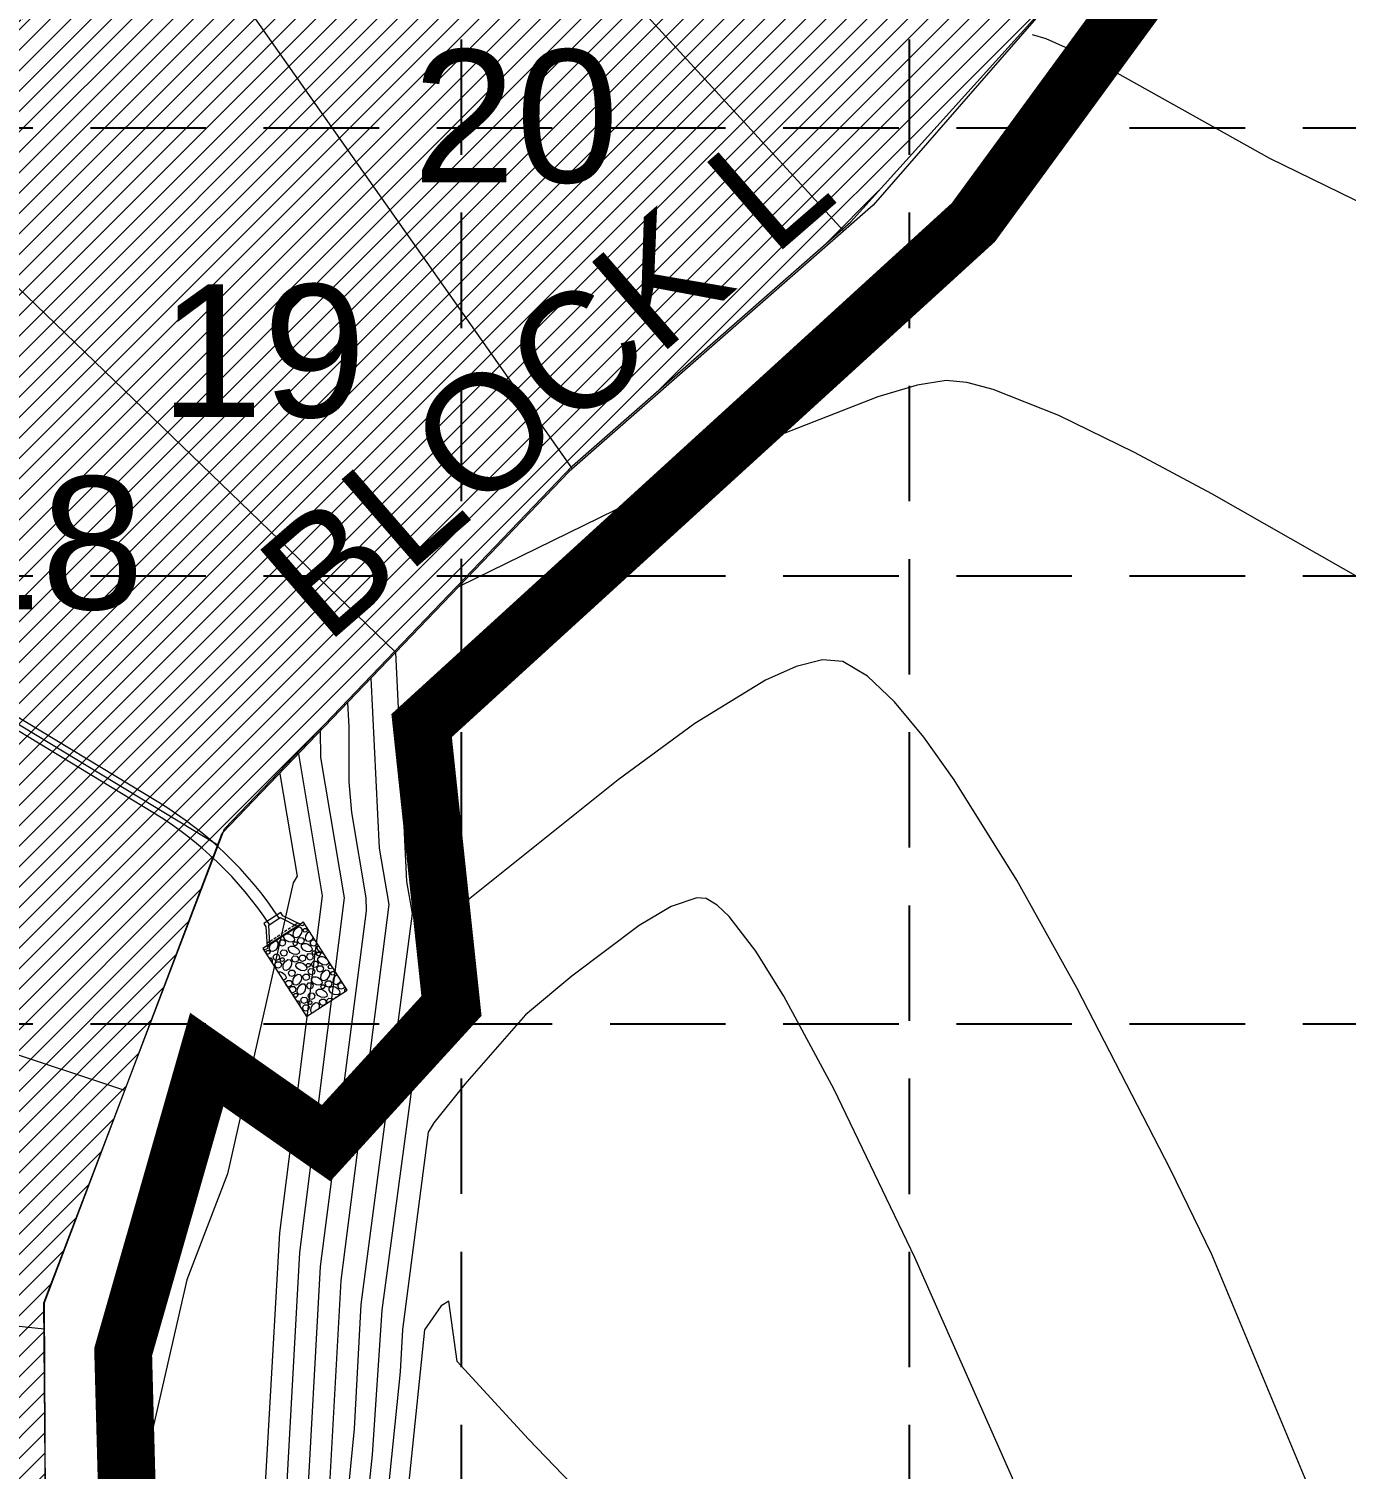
# Model space of a CAD drawing. Extents: x 218174 to 221286, y 216036 to 221010.
# Drawn here: x 219654.9 to 219883.1, y 219920 to 220169.5 of the extents above; entities that cross this region are included whole.
import ezdxf
from ezdxf.enums import TextEntityAlignment as Align

# ---------------------------------------------------------------- set-up
doc = ezdxf.new("R2010")
doc.units = 0
doc.header["$MEASUREMENT"] = 0
doc.linetypes.add('DASHED', pattern=[0.75, 0.5, -0.25])
doc.linetypes.add('DIVIDE', pattern=[1.25, 0.5, -0.25, 0, -0.25, 0, -0.25])
for name, color, linetype, lineweight in [('1 BLOCK NUMBERS', 7, 'Continuous', 0), ('1 CURB LINE', 7, 'Continuous', 0), ('1 LOT NUMBERS', 7, 'Continuous', 0), ('1 RIP RAP', 1, 'Continuous', 0), ('1 STORM PIPE', 5, 'Continuous', 0), ('1 TOPO', 42, 'Continuous', 0), ('PH.2-27', 7, 'Continuous', 0), ('PH.3-27', 7, 'Continuous', 0), ('PH.3-29', 7, 'Continuous', 0)]:
    doc.layers.add(name, color=color, linetype=linetype, lineweight=lineweight)
for name, color, linetype in [('1 LIMITS OF DISTURBANCE', 1, 'DASHED'), ('1 SODDED LOT', 2, 'Continuous'), ('GRID', 251, 'DASHED')]:
    doc.layers.add(name, color=color, linetype=linetype)
doc.styles.get("Standard").update_dxf_attribs({"font": 'ARIAL.TTF'})

# ---------------------------------------------------------------- blocks, each defined once
blk = doc.blocks.new('A$C23D1348F')
at = {"layer": '1 RIP RAP', "color": 1, "linetype": 'Continuous', "lineweight": 0}
for p, q in [((6.043398831912782, 14.38309567855322), (6.497998831910081, 15.0377956785378)), ((12.56609883191413, 14.69199567852775), (13.52589883192559, 15.07889567853999)), ((15.43969883193495, 14.69279567853664), (15.71659883193206, 15.09169567853678)), ((21.87269883192494, 14.4756956785277), (22.32729883192223, 15.13039567854139)), ((24.87319883191958, 11.25119567854563), (25.02119883193518, 11.46419567853445)), ((24.89939883191255, 12.93259567854693), (25.01159883191576, 13.09419567853911))]:
    blk.add_line(p, q, dxfattribs=at)
blk.add_lwpolyline([(0.08779883192619309, -4.321453161537647e-06), (25.0873988319363, 0.1462956785399001), (24.99959883192787, 15.14599567852565), (-1.168082235381007e-06, 14.99979567853734)], close=True, dxfattribs=at)
for points in [[(0.534198831912363, 15.00289567853906), (0.8056988319149241, 14.72439567852416), (0.7570988319348544, 14.20369567853049), (0.4402988319343422, 13.93709567852784), (0.005998831911711022, 13.96629567854689)], [(2.553698831936345, 12.53259567855275), (2.958798831910826, 11.52899567852728), (2.884198831918184, 10.60409567854367), (2.469198831910035, 10.16249567855266), (1.719098831934389, 10.17209567854297), (0.8627988319203723, 10.83389567854465), (0.3419988319219556, 11.86129567853641), (0.3190988319111057, 12.83199567854172), (0.7042988319299184, 13.38099567854078), (1.477598831930663, 13.43709567852784), (2.171798831928754, 12.99799567853916), (2.579998831934063, 12.4923956785351)], [(1.730998831917532, 14.23459567854297), (2.051098831929266, 14.69529567853897), (2.566098831914132, 14.72789567854488), (2.926698831928661, 14.35839567854418), (2.877698831929592, 13.83809567854041), (2.561298831918975, 13.57149567853776), (2.052298831928056, 13.60529567854246), (1.811298831918975, 13.83589567855233), (1.731398831936531, 14.23419567852397)], [(5.604498831933597, 15.03259567855275), (5.987098831916228, 14.08469567852444), (5.912498831923585, 13.15989567854558), (5.497498831915436, 12.71819567854982), (4.747398831910687, 12.72789567854488), (3.891098831925774, 13.38969567854656), (3.370298831927357, 14.41659567854367), (3.356098831922282, 15.01939567853697)], [(7.5924988319166, 15.04419567855075), (8.035798831930151, 14.5898956785386), (7.954498831910314, 13.72219567853608), (7.426698831928661, 13.27789567853324), (6.578298831911525, 13.3341956785298), (6.177298831928056, 13.71859567853971), (6.043798831931781, 14.38309567855322)], [(11.3542988319241, 15.06619567854796), (11.13309883192414, 14.78009567855042), (10.10579883190803, 14.25879567852826), (9.135098831931828, 14.23599567855126), (8.58599883192801, 14.62109567853622), (8.554898831935134, 15.0497956785257)], [(10.17419883192633, 13.77959567852668), (10.49429883190896, 14.24069567854167), (11.00929883192293, 14.27289567852858), (11.36949883191846, 13.90379567854689), (11.32089883190929, 13.38309567855322), (11.00409883190878, 13.11649567855056), (10.49509883191786, 13.15029567852616), (10.25449883192778, 13.38089567853604), (10.17459883191623, 13.77959567852668)], [(13.77279883192386, 15.08029567854828), (14.49459883192321, 15.02209567854879), (14.93659883193322, 14.60709567854065), (14.92699883191381, 13.8569956785359), (14.26519883191213, 13.00069567855098), (13.23779883192037, 12.47989567855257), (12.26709883191506, 12.45699567854172), (11.718098831916, 12.84219567853143), (11.66199883192894, 13.61549567853217), (12.10109883191762, 14.30969567853026), (12.60669883192168, 14.71789567853557)], [(16.36349883192452, 15.09549567854265), (16.63499883192708, 14.81699567852775), (16.58649883192265, 14.29629567853408), (16.26959883191739, 14.02969567853143), (15.76059883192647, 14.06389567852602), (15.52009883191204, 14.2944956785359), (15.44009883192484, 14.69279567853664)], [(18.38309883192414, 12.62519567852723), (18.78809883192298, 11.62159567853087), (18.71359883193509, 10.69669567854726), (18.29849883192219, 10.25509567852714), (17.54849883192219, 10.26469567854656), (16.69219883193728, 10.92649567854824), (16.17139883190976, 11.95389567853999), (16.14849883192801, 12.9245956785453), (16.53369883191772, 13.47359567854437), (17.30699883191846, 13.52969567853143), (18.0010988319118, 13.09059567854274), (18.40929883191711, 12.58499567853869)], [(17.56029883192969, 14.32719567854656), (17.88039883191232, 14.78789567854255), (18.39539883192629, 14.82049567854847), (18.75599883191171, 14.45099567854777), (18.70699883191264, 13.930695678544), (18.39059883193113, 13.66409567854134), (17.88159883191111, 13.69789567854605), (17.64059883193113, 13.92849567852682), (17.56069883191958, 14.32679567852756)], [(21.4338988319214, 15.12509567855159), (21.81639883192838, 14.17729567852803), (21.74189883191139, 13.25249567854917), (21.32679883192759, 12.81089567852905), (20.57679883192759, 12.82049567854847), (19.72049883191357, 13.48229567855014), (19.19969883191516, 14.50919567854726), (19.18549883191008, 15.11199567854055)], [(23.42179883192875, 15.13679567852523), (23.8650988319132, 14.68249567854218), (23.78379883192247, 13.81479567853967), (23.25599883191171, 13.37049567853683), (22.40759883192368, 13.42679567853338), (22.00659883191111, 13.8111956785433), (21.87309883191483, 14.4756956785277)], [(25.00439883192303, 14.32949567853939), (24.96439883191488, 14.32859567852574), (24.41539883191581, 14.71379567854456), (24.38419883191818, 15.14239567852928)], [(0.01789883192395791, 11.94099567853846), (0.0641988319111988, 11.89359567852807), (0.02089883192093112, 11.43139567854814)], [(0.9760988319176249, 9.598895678529516), (1.980098831932992, 10.00359567854321), (2.904598831926705, 9.929395678540459), (3.346198831917718, 9.51439567853231), (3.336998831917299, 8.76429567852756), (2.675198831915623, 7.908095678547397), (1.647798831923865, 7.386795678525232), (0.6766988319286611, 7.364395678538131), (0.1280988319194876, 7.749595678527839), (0.07159883191343397, 8.52239567853394), (0.5110988319211174, 9.21699567855103), (1.016698831925169, 9.625195678527234)], [(3.335098831914365, 11.40879567855154), (3.868598831933923, 12.17709567854763), (4.727098831936019, 12.23089567854186), (5.327598831936484, 11.61559567853692), (5.246198831911897, 10.74789567853441), (4.718398831930244, 10.30359567853156), (3.870098831917858, 10.35989567852812), (3.468998831929639, 10.74429567853804), (3.335898831923259, 11.40879567855154)], [(3.592198831931455, 9.377395678544417), (3.912298831914086, 9.838495678530307), (4.427298831928056, 9.870695678546326), (4.787498831923585, 9.501595678535523), (4.738998831919162, 8.980895678541856), (4.4220988319139, 8.714295678539202), (3.91309883192298, 8.748095678543905), (3.672498831932899, 8.979095678543672), (3.59259883192135, 9.377395678544417)], [(4.989198831928661, 8.796395678538829), (5.992898831929779, 9.201095678523416), (6.917698831908638, 9.126895678549772), (7.359398831933504, 8.711895678541623), (7.349798831914086, 7.961795678536873), (6.68799883191241, 7.105495678551961), (5.660998831910547, 6.584295678534545), (4.689898831915343, 6.561795678542694), (4.141198831930524, 6.946995678532403), (4.08469883192447, 7.719895678543253), (4.524298831936903, 8.414495678531239), (5.029898831911851, 8.822595678531798)], [(6.429798831930384, 12.60649567854125), (7.433798831916647, 13.01119567852584), (8.35829883191036, 12.93659567853319), (8.799898831930477, 12.52159567852505), (8.790298831911059, 11.7714956785494), (8.128498831909383, 10.91559567852528), (7.101498831936624, 10.39439567853697), (6.130398831912316, 10.37149567852612), (5.581798831932247, 10.75669567854493), (5.525298831926193, 11.52999567854567), (5.964798831933876, 12.22419567854377), (6.470398831908824, 12.63229567854432)], [(8.174998831935227, 8.912995678547304), (8.70849883192568, 9.681395678548142), (9.566598831908777, 9.735595678532263), (10.16739883192349, 9.119895678537432), (10.08609883193276, 8.252195678534918), (9.558298831922002, 7.807895678532077), (8.709998831909616, 7.86459567854763), (8.308898831921397, 8.248995678528445), (8.175398831925122, 8.912995678547304)], [(9.04389883193653, 11.15859567854204), (9.577398831926985, 11.92649567854824), (10.43589883192908, 11.98069567853236), (11.0362988319248, 11.36539567852742), (10.95499883193406, 10.49729567853501), (10.42719883192331, 10.05299567853217), (9.578798831935273, 10.10969567854772), (9.1777988319227, 10.49409567852854), (9.044698831916321, 11.15819567855215)], [(9.0700988319295, 12.8398956785386), (9.39019883191213, 13.30099567852449), (9.9051988319261, 13.33319567854051), (10.26529883191688, 12.9640956785297), (10.21679883191246, 12.44349567854078), (9.899898831936298, 12.17679567853338), (9.390898831916275, 12.21059567853808), (9.150398831930943, 12.44119567854796), (9.070498831919394, 12.83999567854335)], [(11.43629883191898, 9.246895678545116), (11.75639883193071, 9.70759567854111), (12.27139883191558, 9.740195678547025), (12.6319988319301, 9.370695678546326), (12.58309883193579, 8.850395678542554), (12.26659883192042, 8.5837956785399), (11.7571988319105, 8.617595678544603), (11.51659883192042, 8.848195678525371), (11.43669883190887, 9.246495678526117)], [(11.81849883191171, 11.20639567854232), (12.35199883193127, 11.97429567854851), (13.21049883193336, 12.02859567853739), (13.81089883192908, 11.41329567853245), (13.72959883190924, 10.54519567854004), (13.20169883192284, 10.1008956785372), (12.35339883191045, 10.157495678548), (11.95229883192223, 10.54199567853357), (11.81929883192061, 11.20599567855243)], [(13.2001988319098, 9.05879567854572), (13.73339883191511, 9.827195678546559), (14.59189883191721, 9.880995678540785), (15.19229883191292, 9.265695678535849), (15.11089883191744, 8.397995678533334), (14.58309883193579, 7.953695678530494), (13.73519883191329, 8.009995678527048), (13.33369883193518, 8.394395678536966), (13.2005988319288, 9.05879567854572)], [(13.90109883193509, 11.77939567854628), (14.43429883191129, 12.54769567854237), (15.29279883191339, 12.60189567852649), (15.8935988319281, 11.98629567853641), (15.81219883193262, 11.11859567853389), (15.28399883193197, 10.67429567853105), (14.43609883190948, 10.73089567854186), (14.03499883192126, 11.11539567852742), (13.90149883192498, 11.77939567854628)], [(16.80539883192978, 9.691495678533101), (17.80949883192079, 10.09619567854679), (18.73389883190976, 10.02199567854404), (19.17549883192987, 9.606995678535895), (19.16629883192945, 8.856895678531146), (18.50449883192778, 8.000695678550983), (17.47719883191166, 7.479395678528817), (16.50609883191646, 7.456995678541716), (15.95739883193164, 7.842195678531425), (15.90089883192559, 8.614995678537525), (16.34039883193327, 9.309595678525511), (16.84599883190822, 9.71779567853082)], [(19.16449883193127, 11.50139567852602), (19.69799883192172, 12.26969567855122), (20.55649883192382, 12.32349567854544), (21.15689883191953, 11.70819567854051), (21.0755988319288, 10.84049567853799), (20.54769883191329, 10.3962956785399), (19.69939883193001, 10.4524956785317), (19.29829883191269, 10.83699567854637), (19.16529883191106, 11.50139567852602)], [(19.4214988319145, 9.469995678548003), (19.74169883193099, 9.931095678533893), (20.25669883191586, 9.963295678549912), (20.61679883193574, 9.594195678539108), (20.56829883193132, 9.073595678550191), (20.25139883192605, 8.806895678542787), (19.74239883193513, 8.84069567854749), (19.5018988319207, 9.071695678547258), (19.4218988319335, 9.470095678552752)], [(20.81859883191646, 8.888995678542415), (21.82219883191283, 9.293695678527001), (22.74709883192554, 9.219495678524254), (23.18869883191655, 8.804495678545209), (23.17909883192624, 8.054395678540459), (22.51729883192456, 7.198095678526442), (21.4902988319227, 6.676895678538131), (20.5191988319275, 6.65439567854628), (19.97059883191832, 7.039595678535989), (19.91399883193662, 7.812495678546838), (20.35359883191995, 8.507095678534824), (20.859198831924, 8.915195678535383)], [(22.25909883191343, 12.69909567854484), (23.26319883193355, 13.10379567852942), (24.18759883192251, 13.02919567853678), (24.62919883191353, 12.61419567852863), (24.61959883192321, 11.86409567852388), (23.95779883192154, 11.00819567852886), (22.93089883192442, 10.48699567854055), (21.95979883192922, 10.4640956785297), (21.4110988319153, 10.84929567854851), (21.35459883190924, 11.62259567854926), (21.79409883191693, 12.31679567854735), (22.29979883192573, 12.72489567854791)], [(24.00429883191828, 9.00559567855089), (24.53789883191348, 9.773995678551728), (25.03089883193024, 9.805095678544603)], [(25.04189883192885, 7.923595678526908), (24.53929883192177, 7.957195678551216), (24.13819883193355, 8.34159567853203), (24.00469883193728, 9.005695678526536)], [(25.02639883192023, 10.56819567852654), (25.00709883193485, 10.58669567853212), (24.87399883192847, 11.25079567852663)], [(25.01509883193648, 12.49989567854209), (24.97969883191399, 12.53379567855154), (24.89979883193155, 12.93259567854693)], [(0.06169883190887049, 4.453995678544743), (0.3639988319191616, 4.884895678551402), (1.136898831930012, 4.940995678538457), (1.831498831917997, 4.501895678549772), (2.239698831923306, 3.996195678540971)], [(0.8333988319209311, 6.227695678535383), (1.36649883192149, 6.995595678541576), (2.224998831923585, 7.049795678525697), (2.825398831919301, 6.434495678549865), (2.744098831928568, 5.566795678547351), (2.216298831917811, 5.122095678525511), (1.368298831919674, 5.178795678541064), (0.9672988319362048, 5.563195678550983), (0.8337988319108263, 6.227295678545488)], [(3.737398831930477, 4.943395678536035), (4.270898831920931, 5.711795678536873), (5.128998831933131, 5.765595678531099), (5.729798831918743, 5.150295678526163), (5.648498831928009, 4.282595678552752), (5.120598831912503, 3.838295678549912), (4.27229883192922, 3.894495678541716), (3.871198831911897, 4.27939567854628), (3.737798831920372, 4.943395678536035)], [(9.385998831916368, 4.436495678528445), (9.791098831919953, 3.432795678527327), (9.71649883192731, 2.507995678548468), (9.301498831919162, 2.065895678533707), (8.551398831914412, 2.07589567854302), (7.695498831919394, 2.737295678525697), (7.174298831931083, 3.764695678546559), (7.151398831920233, 4.735795678541763), (7.536598831909942, 5.284495678526582), (8.309898831910687, 5.340595678542741), (9.004098831908777, 4.901395678549306), (9.412298831914086, 4.395795678545255)], [(7.174898831930477, 6.883195678528864), (7.708398831920931, 7.651495678524952), (8.566498831933131, 7.705695678538177), (9.167298831918743, 7.089995678543346), (9.08599883192801, 6.222295678540831), (8.558198831917252, 5.777995678537991), (7.70979883192922, 5.83469567852444), (7.308798831916647, 6.219095678534359), (7.175298831920372, 6.883195678528864)], [(10.45989883193397, 8.015195678541204), (11.46359883193509, 8.41989567852579), (12.38839883191395, 8.345295678533148), (12.82999883193406, 7.930295678524999), (12.82039883191464, 7.180195678549353), (12.15859883191297, 6.324295678525232), (11.13129883192596, 5.80309567853692), (10.16059883192065, 5.78019567852607), (9.611498831916833, 6.165395678544883), (9.555398831929779, 6.938695678545628), (9.994898831937462, 7.632895678543719), (10.50059883191716, 8.040995678544277)], [(10.35689883193118, 3.680895678524394), (10.88999883193173, 4.449295678525232), (11.74849883193383, 4.503095678548561), (12.34929883191944, 3.887795678543625), (12.26799883192871, 3.020095678541111), (11.7400988319132, 2.57579567853827), (10.89179883192992, 2.631995678530075), (10.4906988319126, 3.016495678544743), (10.35729883192107, 3.680895678524394)], [(14.85159883191227, 4.598395678534871), (15.25619883192121, 3.594795678538503), (15.18169883193332, 2.669895678525791), (14.76659883192042, 2.228295678534778), (14.01659883192042, 2.237895678525092), (13.1606988319254, 2.899695678526768), (12.63949883193709, 3.92709567854763), (12.61659883192624, 4.897795678552939), (13.00179883191595, 5.446795678552007), (13.77509883191669, 5.502895678539062), (14.46919883191003, 5.063795678550377), (14.87739883191534, 4.558195678546326)], [(13.71959883192903, 6.77139567854465), (14.25269883192959, 7.539795678545488), (15.11119883193169, 7.593595678539714), (15.71169883193215, 6.978295678534778), (15.63029883193667, 6.110595678532263), (15.10249883192591, 5.666295678529423), (14.25459883193253, 5.722595678525977), (13.8534988319152, 6.106995678535895), (13.71999883191893, 6.77139567854465)], [(18.04279883191339, 4.129095678537851), (18.44739883192233, 3.125395678536734), (18.37329883192433, 2.200595678528771), (17.95819883191143, 1.758995678537758), (17.20819883191143, 1.768595678528072), (16.35189883192652, 2.430395678529749), (15.8310988319281, 3.457695678545861), (15.80819883191725, 4.428395678551169), (16.19339883193607, 4.977495678525884), (16.96629883191781, 5.033595678542042), (17.66079883193015, 4.594495678524254), (18.06899883193546, 4.088795678544557)], [(16.66269883193308, 6.320295678538969), (17.19579883193364, 7.088195678545162), (18.05429883193574, 7.142395678529283), (18.65469883193146, 6.527095678524347), (18.57339883191162, 5.659395678550936), (18.04559883192996, 5.214695678529097), (17.19769883193658, 5.27139567854465), (16.79659883191925, 5.655795678525465), (16.66309883192298, 6.319895678549074)], [(19.56669883191353, 5.035995678539621), (20.10019883193308, 5.804395678540459), (20.95829883191618, 5.858195678534685), (21.5590988319309, 5.242895678529749), (21.47779883191106, 4.375195678527234), (20.94999883192941, 3.930895678524394), (20.10159883191227, 3.987095678545302), (19.7005988319288, 4.371995678549865), (19.56709883193253, 5.035995678539621)], [(25.0755988319288, 2.159195678541437), (24.38069883192657, 2.168495678546606), (23.5248988319363, 2.829895678529283), (23.00359883191413, 3.857295678550145), (22.98079883190803, 4.828395678545348), (23.36599883192685, 5.377095678530168), (24.13919883192284, 5.433195678546326), (24.83339883192093, 4.993995678523788), (25.06069883191958, 4.712495678541018)], [(23.00419883191353, 6.97579567853245), (23.53769883193308, 7.744095678528538), (24.39579883191618, 7.798295678541763), (24.9965988319309, 7.182595678546932), (24.91529883191106, 6.314895678544417), (24.38749883192941, 5.870595678541576), (23.53909883191227, 5.927295678528026), (23.1380988319288, 6.311695678537944), (23.00459883193253, 6.97579567853245)], [(2.213398831925588, 4.036495678534266), (2.618098831910174, 3.032795678533148), (2.543898831936531, 2.107995678525185), (2.128898831928382, 1.666395678534172), (1.378798831923632, 1.675995678524487), (0.5224988319096155, 2.337795678526163), (0.06889883193071, 3.23259567853529)], [(0.07669883192284033, 1.895695678540505), (0.2985988319269381, 1.909695678536082), (0.899498831917299, 1.293995678541251), (0.8180988319218159, 0.426295678538736), (0.3128988319076598, 0.001295678550377488)], [(1.355598831927637, 0.8653956785274204), (1.675298831920372, 1.326095678523416), (2.190698831924237, 1.35869567852933), (2.550898831919767, 0.9891956785286311), (2.501898831920698, 0.4688956785248592), (2.185498831910081, 0.2022956785513088), (1.676498831919162, 0.2360956785269082), (1.435498831910081, 0.4666956785367802), (1.355598831927637, 0.8649956785375252)], [(3.437498831917765, 0.01959567854646593), (3.437298831937369, 0.02879567854688503), (3.822498831927078, 0.5773956785269547), (4.595798831927823, 0.6339956785377581), (5.289998831925914, 0.1943956785253249), (5.421698831924004, 0.03119567854446359)], [(3.602498831925914, 2.28619567854912), (4.135598831926472, 3.05409567852621), (4.994098831928568, 3.108295678539434), (5.594498831924284, 2.492995678534498), (5.513198831933551, 1.624995678546838), (4.985398831922794, 1.180695678543998), (4.136998831934761, 1.237295678525697), (3.735998831922188, 1.621795678540366), (3.602898831915809, 2.285795678530121)], [(5.594498831924284, 3.386695678549586), (5.914598831936019, 3.847695678530727), (6.429598831920885, 3.88039567854139), (6.789798831916414, 3.510895678540692), (6.741198831936345, 2.990195678547025), (6.424398831935832, 2.723495678539621), (5.915398831915809, 2.757695678534219), (5.674798831925727, 2.988295678544091), (5.594898831914179, 3.386695678549586)], [(5.879298831918277, 1.539895678550238), (6.412798831908731, 2.307795678527327), (7.270898831920931, 2.361995678540552), (7.871698831935646, 1.746695678535616), (7.790398831915809, 0.878695678547956), (7.262598831934156, 0.4343956785451155), (6.41419883191702, 0.490995678526815), (6.013198831933551, 0.8754956785414834), (5.879698831937276, 1.539495678531239)], [(8.628998831933131, 0.04999567853519693), (9.059298831911292, 0.7296956785430666), (9.564498831925448, 1.137795678543625)], [(9.524298831936903, 1.111995678540552), (10.52789883193327, 1.516695678525139), (11.45279883191688, 1.442095678532496), (11.894398831937, 1.027095678524347), (11.88479883191758, 0.2769956785487011), (11.72329883193015, 0.06809567855088972)], [(12.52379883191315, 1.199595678539481), (13.05689883191371, 1.967895678535569), (13.91539883191581, 2.021695678529795), (14.51579883191152, 1.406395678524859), (14.43449883192079, 0.5386956785514485), (13.90669883191003, 0.09439567854860798), (13.05879883191665, 0.1506956785451621), (12.65769883192843, 0.5350956785259768), (12.52419883193215, 1.199195678549586)], [(14.73639883191208, 1.179695678525604), (15.26949883191264, 1.947995678550797), (16.12799883191474, 2.002295678539667), (16.72879883192945, 1.386595678544836), (16.64749883190962, 0.5188956785423215), (16.14229883192456, 0.093995678529609)], [(15.85459883190924, 0.09229567853617482), (15.27129883191083, 0.1311956785502844), (14.87019883192261, 0.5156956785358489), (14.73679883193108, 1.179695678525604)], [(17.18489883191069, 0.957995678531006), (17.50459883193253, 1.418695678527001), (18.01999883193639, 1.451295678532915), (18.38019883193192, 1.081795678532217), (18.33119883193285, 0.5614956785284448), (18.01479883192223, 0.2948956785257906), (17.50579883193132, 0.3286956785304938), (17.26479883192223, 0.5592956785403658), (17.18489883191069, 0.9575956785411108)], [(19.26679883192992, 0.1121956785500515), (19.26659883192042, 0.1213956785504706), (19.65179883191013, 0.6699956785305403), (20.42509883191087, 0.7265956785413437), (21.11929883190896, 0.2869956785289105), (21.25099883193616, 0.1237956785480492)], [(19.43179883190896, 2.378795678523602), (19.96489883190952, 3.146695678529795), (20.82339883191162, 3.20089567854302), (21.42389883191208, 2.585595678538084), (21.3424988319166, 1.717595678550424), (20.81469883193495, 1.273295678547584), (19.96639883192256, 1.329895678529283), (19.56529883193434, 1.714395678543951), (19.43219883192796, 2.378395678533707)], [(21.42379883193644, 3.479295678524068), (21.74389883191907, 3.940295678534312), (22.25889883193304, 3.972995678544976), (22.61909883192857, 3.603495678544277), (22.57059883192414, 3.08279567855061), (22.25369883191888, 2.816095678543206), (21.74469883192796, 2.850295678537805), (21.50419883191353, 3.080895678547677), (21.42419883192633, 3.479295678524068)], [(21.70859883193043, 1.63249567852472), (22.24209883192088, 2.400395678530913), (23.10019883193308, 2.454595678544138), (23.70109883192345, 1.839395678543951), (23.61969883192796, 0.9712956785515416), (23.09189883191721, 0.5269956785487011), (22.24359883193392, 0.5835956785304006), (21.8424988319166, 0.968095678545069), (21.70899883192033, 1.632095678534824)], [(24.45829883191618, 0.1425956785387825), (24.88859883192345, 0.8222956785466522), (25.08249883193639, 0.9789956785389222)]]:
    blk.add_lwpolyline(points, dxfattribs=at)

msp = doc.modelspace()

# ---------------------------------------------------------------- hatches: boundary and pattern name
at = {"layer": '1 SODDED LOT', "linetype": 'Continuous', "lineweight": 0}
h = msp.add_hatch(dxfattribs=at)
h.set_pattern_fill('ANSI31', color=256, scale=20, style=0)
h.set_pattern_definition([(45, (0, 0), (-1.767766952966369, 1.767766952966369), [])])
edge = h.paths.add_edge_path()
edge.add_line((219475.4323052449, 219147.444003146), (219484.0059976856, 219158.0672530681))
edge.add_line((219484.0059976856, 219158.0672530681), (219525.0296510095, 219215.8261341982))
edge.add_line((219525.0296510095, 219215.8261341982), (219555.3456011817, 219266.1077832075))
edge.add_line((219555.3456011817, 219266.1077832075), (219580.1136357446, 219315.1255244578))
edge.add_line((219580.1136357446, 219315.1255244578), (219602.5341624803, 219366.8883159152))
edge.add_line((219602.5341624803, 219366.8883159152), (219621.3793221881, 219420.9509069505))
edge.add_line((219621.3793221881, 219420.9509069505), (219636.5571038646, 219475.7616311401))
edge.add_line((219636.5571038646, 219475.7616311401), (219648.3246516918, 219535.0259385895))
edge.add_line((219648.3246516918, 219535.0259385895), (219655.1489825292, 219587.1166144214))
edge.add_line((219655.1489825292, 219587.1166144214), (219659.2672806414, 219644.1361634186))
edge.add_line((219659.2672806414, 219644.1361634186), (219659.254730776, 219733.059728265))
edge.add_line((219659.254730776, 219733.059728265), (219657.4870566138, 219948.8443099199))
edge.add_line((219657.4870566138, 219948.8443099199), (219688.7331481751, 220030.9676380692))
edge.add_line((219688.7331481751, 220030.9676380692), (219749.0571499495, 220093.8122126724))
edge.add_line((219749.0571499495, 220093.8122126724), (219797.1930126573, 220136.0663225271))
edge.add_line((219797.1930126573, 220136.0663225271), (219840.5630852996, 220184.1232006675))
edge.add_line((219840.5630852996, 220184.1232006675), (219872.5042217056, 220231.4895576038))
edge.add_line((219872.5042217056, 220231.4895576038), (219768.5820726932, 220298.9748182372))
edge.add_line((219768.5820726932, 220298.9748182372), (219751.5323121054, 220274.9457712017))
edge.add_line((219751.5323121054, 220274.9457712017), (219734.6029277781, 220254.6460065115))
edge.add_line((219734.6029277781, 220254.6460065115), (219716.61547027, 220236.2493353521))
edge.add_line((219716.61547027, 220236.2493353521), (219691.0586083644, 220213.8978556696))
edge.add_line((219691.0586083644, 220213.8978556696), (219665.3797267635, 220194.9206644955))
edge.add_line((219665.3797267635, 220194.9206644955), (219646.3238232265, 220180.0664160972))
edge.add_line((219646.3238232265, 220180.0664160972), (219622.5762976214, 220158.7157978516))
edge.add_line((219622.5762976214, 220158.7157978516), (219597.137506899, 220129.1230808097))
edge.add_line((219597.137506899, 220129.1230808097), (219581.6785911615, 220107.4716529112))
edge.add_line((219581.6785911615, 220107.4716529112), (219569.5877775821, 220088.7570101068))
edge.add_arc((219750.1028268064, 219972.1331540567), 214.9111602416781, 147.1350465495527, 168.4719511664674)
edge.add_arc((220206.0321608502, 219879.1408230171), 680.2273229459104, 168.4719511664666, 178.0273705019318)
edge.add_line((219526.2079510478, 219902.555661235), (219527.2301247836, 219639.9876281985))
edge.add_arc((218960.6703304758, 219637.7820187235), 566.5640874952472, -25.11841071174888, 0.22305055361238146, ccw=False)
edge.add_arc((218340.7872357614, 219928.399408143), 1251.190641278881, 330.4295665447405, 334.88158928825175, ccw=False)
edge.add_arc((218923.4802639634, 219597.7813066724), 581.235796430975, 322.07344402292466, 330.4295665447392, ccw=False)
edge.add_arc((219395.5992003155, 219229.8951809441), 17.29280903881189, 142.0734440229354, 235.1860688875663)
edge.add_line((219385.7265072294, 219215.6976045424), (219475.4323052449, 219147.444003146))

# ---------------------------------------------------------------- linework, layer by layer
at = {"layer": '1 CURB LINE', "color": 7, "linetype": 'Continuous', "lineweight": 0}
msp.add_arc((219862.6814171367, 219922.3053828038), 336.500000000001, 124.7004944444445, 180.3477888888889, dxfattribs=at)
at = {"layer": '1 LIMITS OF DISTURBANCE', "lineweight": 0, "ltscale": 50, "const_width": 10, "flags": 128}
msp.add_lwpolyline([(219795.8126128298, 220294.1240772989), (219828.134343115, 220369.1366200729), (219851.8287879115, 220470.182271975), (219922.6441570617, 220466.019840405), (219922.6441570617, 219877.2712411153), (219898.6892812135, 219877.2712411153), (219898.6892812135, 219829.8185415252), (219898.6892812135, 219823.7315118232), (219926.8632809638, 219823.7315118232), (219926.8632809638, 219527.7813082046), (219891.3802011511, 219466.4095382395), (219783.5307126085, 219399.4123521535), (219693.9642650548, 219309.8342923901), (219662.0224883495, 219250.0913946521), (219626.8046204895, 219173.9805770289), (219620.2524381803, 219105.235322775), (219602.2340115313, 219113.4192769275), (219607.1481162483, 219169.0701975892), (219579.3014374788, 219173.1621746655), (219549.8167024603, 219128.9688060296), (219503.1325475741, 219159.2494502902), (219587.4916333504, 219298.3767403642), (219646.3202375506, 219456.1992878347), (219679.4409759368, 219633.2601736337), (219671.2059804604, 219940.3519262827), (219685.6824423594, 219990.9809145564), (219706.3631052641, 219976.5154860266), (219728.0778087842, 220000.2801202655), (219722.9076483938, 220048.8426170949), (219818.4617264007, 220135.9860479461), (219868.1291635908, 220203.9002078371), (219889.0417642302, 220246.9995747512)], close=True, dxfattribs=at)
at = {"layer": '1 SODDED LOT', "linetype": 'Continuous', "lineweight": 0, "flags": 128}
msp.add_lwpolyline([(219659.254730776, 219733.059728265), (219657.4870566138, 219948.8443099199), (219688.7331481751, 220030.9676380692), (219749.0571499495, 220093.8122126724), (219797.1930126573, 220136.0663225271), (219840.5630852996, 220184.1232006675), (219872.5042217056, 220231.4895576038), (219768.5820726932, 220298.9748182372), (219751.5323121054, 220274.9457712017), (219734.6029277781, 220254.6460065115), (219716.61547027, 220236.2493353521), (219691.0586083644, 220213.8978556696), (219665.3797267635, 220194.9206644955), (219646.3238232265, 220180.0664160972), (219622.5762976214, 220158.7157978516), (219597.137506899, 220129.1230808097), (219581.6785911615, 220107.4716529112), (219569.5877775821, 220088.7570101068, 0.09336972847187419), (219539.5270720376, 220015.0826395015, 0.04171755807883162), (219526.2079510478, 219902.555661235)], format="xyb", dxfattribs=at)
at = {"layer": '1 STORM PIPE', "linetype": 'Continuous', "lineweight": 0}
for p, q in [((219676.3446, 220033.7835), (219576.6451, 220094.055)), ((219677.3792, 220035.4951), (219578.4411, 220095.3062))]:
    msp.add_line(p, q, dxfattribs=at)
at = {"layer": '1 STORM PIPE', "linetype": 'DASHED', "lineweight": 0}
msp.add_line((219701.4474, 220014.6205), (219696.1249, 220011.0906), dxfattribs=at)
at = {"layer": '1 STORM PIPE', "linetype": 'Continuous', "lineweight": 0}
msp.add_lwpolyline([(219701.4832, 220014.0443), (219701.9644, 220014.3634), (219698.8627, 220015.9062), (219698.4943, 220016.4618), (219695.5774, 220014.5273), (219695.9459, 220013.9717), (219696.1606, 220010.5143), (219696.6418, 220010.8334), (219696.4271, 220014.2909), (219698.3817, 220015.5871), (219701.4832, 220014.0443), (219696.6418, 220010.8334)], dxfattribs=at)
for radius in [63.99999999999368, 65.99999999999368]:
    msp.add_arc((219643.2345117181, 219979.013755345), radius, 33.55217222222223, 58.84572500000001, dxfattribs=at)
at = {"layer": '1 TOPO', "color": 5, "linetype": 'Continuous', "lineweight": 0}
for points in [[(219943.0788382609, 220087.6910034137), (219940.6598, 220092.0332), (219928.7592, 220110.642), (219921.9094, 220119.2477), (219916.776, 220123.0141), (219899.0376, 220132.7814), (219869.8097, 220147.0936), (219839.4389, 220164.0223), (219831.0702, 220167.8174), (219828.7313479955, 220168.5094173883)], [(219930.9301, 219891.0666), (219906.3895, 219937.6664), (219901.4768, 219948.6196), (219899.0013, 219956.4524), (219898.6103, 219961.1754), (219898.9887, 219974.9569), (219905.3181, 220046.9111), (219905.1989, 220057.9309), (219904.8102, 220059.0506), (219902.6726, 220061.7735), (219895.091, 220068.0624), (219887.1662, 220073.3977), (219859.7879, 220088.986), (219846.4015, 220096.1454), (219833.2719, 220102.5388), (219821.8895, 220107.0701), (219817.3191, 220108.295), (219813.7443, 220108.6434), (219808.7244, 220107.7964), (219801.9206, 220105.7606), (219784.4821, 220098.9975), (219764.4716, 220090.1034), (219729.3811410221, 220072.9546741552)], [(219718.392818348, 220061.5007343559), (219720.3023, 220021.8454), (219721.2477, 220016.2837), (219712.3836, 219948.5682), (219711.2246, 219927.0187), (219706.579, 219880.0078), (219697.0013, 219854.0869), (219689.6273, 219810.4462), (219673.7789, 219756.6906), (219658.7053579634, 219752.994356173)], [(219881.126, 219905.9361), (219859.7886, 219957.1973), (219852.5816, 219972.0601), (219836.4526, 220003.3151), (219826.0025, 220022.0603), (219815.1601, 220039.4593), (219809.8725, 220046.8513), (219804.8239, 220052.9436), (219800.1264, 220057.4151), (219795.8925, 220059.9447), (219792.3326, 220060.2483), (219787.8034, 220059.1008), (219782.4858, 220056.726), (219770.2082, 220049.1902), (219756.9456, 220039.4327), (219724.9046, 220013.7986), (219716.0411, 219947.5602), (219714.3344, 219922.4915), (219709.3995, 219875.2166)], [(219714.1130853549, 220057.0396527592), (219715.5637, 220027.6017), (219717.2243, 220017.8325), (219708.8941, 219952.7009), (219706.9117, 219916.36), (219703.4896, 219883.0044), (219691.3139, 219850.4568), (219686.2539, 219820.5108), (219674.4335, 219780.6037), (219658.5624651411, 219776.5352383349)], [(219710.0569383565, 220052.8116313482), (219710.2715, 220048.6232), (219710.3157, 220039.1117), (219710.7529, 220033.7825), (219713.2653, 220019.0028), (219713.3278, 220016.7711), (219705.3125, 219955.1194), (219702.8706, 219910.0807), (219700.4764, 219886.744), (219685.7528, 219847.5742), (219683.6374, 219835.0547), (219682.1085, 219828.2886), (219676.1684, 219808.7156), (219666.61, 219801.1099), (219662.1853, 219798.2564), (219658.4377104381, 219797.0879555199)], [(219705.3529874374, 220047.9083560946), (219705.3744, 220043.3029), (219709.5031, 220019.0149), (219701.7308, 219957.5379), (219698.7644, 219903.1664), (219697.4633, 219890.4836), (219680.1045, 219844.3447), (219678.7143, 219838.604), (219659.2562, 219823.327), (219658.2825644285, 219822.6474893916)], [(219701.5512771407, 220043.9447132566), (219705.6825, 220019.3706), (219698.2761, 219960.957), (219694.4501, 219894.2233), (219689.4218, 219880.8987), (219672.2177, 219871.4089), (219668.1157, 219868.6688), (219663.1334, 219862.5912), (219658.0818392147, 219855.7159706065)], [(219698.3665592383, 220040.4987628278), (219701.3482, 220022.7481), (219700.6612, 220021.6244), (219689.281, 219971.1826), (219682.2198, 219952.8571), (219673.799, 219915.9833), (219671.1956, 219908.229), (219669.7813, 219906.8335), (219658.1333560877, 219901.0158343794)], [(219832.3936, 219902.3013), (219808.3235, 219956.6853), (219794.384, 219985.815), (219785.6348, 220001.9881), (219780.7909, 220009.7434), (219776.1734, 220015.7532), (219774.076, 220017.7461), (219772.1868, 220018.8738), (219770.5921, 220019.0188), (219766.1548, 220017.51), (219760.6146, 220014.2369), (219748.9175, 220005.4404), (219740.885, 219998.7154), (219730.4022, 219986.7431), (219725.0021, 219980.0405), (219724.0586, 219978.3824), (219719.5724, 219944.2069), (219719.1777, 219936.8678), (219712.5291, 219871.7855)], [(219766.7917, 219898.9184), (219741.4423, 219925.2127), (219729.0711, 219938.6864), (219727.638, 219949.1388), (219726.3192, 219948.3353), (219723.4228, 219944.192), (219715.5423, 219868.0459)]]:
    msp.add_lwpolyline(points, dxfattribs=at)
at = {"layer": 'GRID', "color": 253, "linetype": 'DASHED', "ltscale": 40}
for p, q in [((219729.8039168528, 216427.7073999283), (219729.8039168528, 220928.2973227122)), ((219807.3966990344, 216427.6952007203), (219807.3966990344, 220928.2973227122)), ((218255.5410554017, 220152.3695008956), (221204.0667783041, 220152.3695008956)), ((218255.5410554017, 220074.776718714), (221204.0667783041, 220074.776718714)), ((218255.5410554017, 219997.1839365324), (221204.0667783041, 219997.1839365324))]:
    msp.add_line(p, q, dxfattribs=at)
at = {"layer": 'PH.3-27', "color": 7, "linetype": 'DIVIDE', "lineweight": 0}
msp.add_arc((219862.6814171367, 219922.3053828038), 325, 124.7004944444445, 180.3477888888889, dxfattribs=at)
at = {"layer": 'PH.3-29', "color": 7, "linetype": 'Continuous', "lineweight": 0}
for p, q in [((219717.0924, 220220.9261), (219796.0077, 220134.5331)), ((219680.0888, 220191.1944), (219749.0089, 220093.3218)), ((219842.2705, 220186.2434), (219801.1064, 220139.0039)), ((219718.4183, 220061.5272), (219628.8219, 220147.9926)), ((219801.1064, 220139.0039), (219748.4511, 220092.8327)), ((219748.4511, 220092.8327), (219688.3857, 220030.2221)), ((219687.6001, 220028.1477), (219584.5539, 220090.4424)), ((219657.5173, 219948.721), (219688.3857, 220030.2221)), ((219671.4983, 219985.6347), (219554.167, 220024.5006)), ((219657.5443, 219944.2779), (219539.5299, 219956.9186)), ((219657.5173, 219948.721), (219659.3681, 219643.8109))]:
    msp.add_line(p, q, dxfattribs=at)

# ---------------------------------------------------------------- block references
at = {"layer": 'PH.2-27', "linetype": 'Continuous', "lineweight": 0, "xscale": 0.5599999999798684, "yscale": 0.5599999999843575, "zscale": 0.5599999999999999, "rotation": 302.4004887959832}
msp.add_blockref('A$C23D1348F', (219695.3477051019, 220010.2595005024), dxfattribs=at)

# ---------------------------------------------------------------- texts
at = {"layer": '1 BLOCK NUMBERS', "color": 7, "linetype": 'Continuous', "lineweight": 0}
msp.add_text('BLOCK L', height=20, rotation=40.94359722222222, dxfattribs=at).set_placement((219744.3536081886, 220108.9167948797), align=Align.MIDDLE)
msp.add_text('BLOCK L', height=20, rotation=40.94359722222222, dxfattribs=at).set_placement((219744.3536081886, 220108.9167948797), align=Align.MIDDLE)
msp.add_text('BLOCK L', height=20, rotation=40.94359722222222, dxfattribs=at).set_placement((219744.3536081886, 220108.9167948797), align=Align.MIDDLE)
msp.add_text('BLOCK L', height=20, rotation=40.94359722222222, dxfattribs=at).set_placement((219744.3536081886, 220108.9167948797), align=Align.MIDDLE)
msp.add_text('BLOCK L', height=20, rotation=40.94359722222222, dxfattribs=at).set_placement((219744.3536081886, 220108.9167948797), align=Align.MIDDLE)
msp.add_text('BLOCK L', height=20, rotation=40.94359722222222, dxfattribs=at).set_placement((219744.3536081886, 220108.9167948797), align=Align.MIDDLE)
msp.add_text('BLOCK L', height=20, rotation=40.94359722222222, dxfattribs=at).set_placement((219744.3536081886, 220108.9167948797), align=Align.MIDDLE)
msp.add_text('BLOCK L', height=20, rotation=40.94359722222222, dxfattribs=at).set_placement((219744.3536081886, 220108.9167948797), align=Align.MIDDLE)
msp.add_text('BLOCK L', height=20, rotation=40.94359722222222, dxfattribs=at).set_placement((219744.3536081886, 220108.9167948797), align=Align.MIDDLE)
msp.add_text('BLOCK L', height=20, rotation=40.94359722222222, dxfattribs=at).set_placement((219744.3536081886, 220108.9167948797), align=Align.MIDDLE)
msp.add_text('BLOCK L', height=20, rotation=40.94359722222222, dxfattribs=at).set_placement((219744.3536081886, 220108.9167948797), align=Align.MIDDLE)
msp.add_text('BLOCK L', height=20, rotation=40.94359722222222, dxfattribs=at).set_placement((219744.3536081886, 220108.9167948797), align=Align.MIDDLE)
msp.add_text('BLOCK L', height=20, rotation=40.94359722222222, dxfattribs=at).set_placement((219744.3536081886, 220108.9167948797), align=Align.MIDDLE)
msp.add_text('BLOCK L', height=20, rotation=40.94359722222222, dxfattribs=at).set_placement((219744.3536081886, 220108.9167948797), align=Align.MIDDLE)
msp.add_text('BLOCK L', height=20, rotation=40.94359722222222, dxfattribs=at).set_placement((219744.3536081886, 220108.9167948797), align=Align.MIDDLE)
msp.add_text('BLOCK L', height=20, rotation=40.94359722222222, dxfattribs=at).set_placement((219744.3536081886, 220108.9167948797), align=Align.MIDDLE)
msp.add_text('BLOCK L', height=20, rotation=40.94359722222222, dxfattribs=at).set_placement((219744.3536081886, 220108.9167948797), align=Align.MIDDLE)
msp.add_text('BLOCK L', height=20, rotation=40.94359722222222, dxfattribs=at).set_placement((219744.3536081886, 220108.9167948797), align=Align.MIDDLE)
msp.add_text('BLOCK L', height=20, rotation=40.94359722222222, dxfattribs=at).set_placement((219744.3536081886, 220108.9167948797), align=Align.MIDDLE)
msp.add_text('BLOCK L', height=20, rotation=40.94359722222222, dxfattribs=at).set_placement((219744.3536081886, 220108.9167948797), align=Align.MIDDLE)
msp.add_text('BLOCK L', height=20, rotation=40.94359722222222, dxfattribs=at).set_placement((219744.3536081886, 220108.9167948797), align=Align.MIDDLE)
msp.add_text('BLOCK L', height=20, rotation=40.94359722222222, dxfattribs=at).set_placement((219744.3536081886, 220108.9167948797), align=Align.MIDDLE)
msp.add_text('BLOCK L', height=20, rotation=40.94359722222222, dxfattribs=at).set_placement((219744.3536081886, 220108.9167948797), align=Align.MIDDLE)
msp.add_text('BLOCK L', height=20, rotation=40.94359722222222, dxfattribs=at).set_placement((219744.3536081886, 220108.9167948797), align=Align.MIDDLE)
msp.add_text('BLOCK L', height=20, rotation=40.94359722222222, dxfattribs=at).set_placement((219744.3536081886, 220108.9167948797), align=Align.MIDDLE)
msp.add_text('BLOCK L', height=20, rotation=40.94359722222222, dxfattribs=at).set_placement((219744.3536081886, 220108.9167948797), align=Align.MIDDLE)
msp.add_text('BLOCK L', height=20, rotation=40.94359722222222, dxfattribs=at).set_placement((219744.3536081886, 220108.9167948797), align=Align.MIDDLE)
msp.add_text('BLOCK L', height=20, rotation=40.94359722222222, dxfattribs=at).set_placement((219744.3536081886, 220108.9167948797), align=Align.MIDDLE)
msp.add_text('BLOCK L', height=20, rotation=40.94359722222222, dxfattribs=at).set_placement((219744.3536081886, 220108.9167948797), align=Align.MIDDLE)
msp.add_text('BLOCK L', height=20, rotation=40.94359722222222, dxfattribs=at).set_placement((219744.3536081886, 220108.9167948797), align=Align.MIDDLE)
msp.add_text('BLOCK L', height=20, rotation=40.94359722222222, dxfattribs=at).set_placement((219744.3536081886, 220108.9167948797), align=Align.MIDDLE)
msp.add_text('BLOCK L', height=20, rotation=40.94359722222222, dxfattribs=at).set_placement((219744.3536081886, 220108.9167948797), align=Align.MIDDLE)
at = {"layer": '1 LOT NUMBERS', "color": 7, "linetype": 'Continuous', "lineweight": 0}
for s, p in [('20', (219721.3441246645, 220142.9252157563)), ('19', (219677.5625059115, 220102.2660555085)), ('18', (219639.1086216113, 220068.9846627328))]:
    msp.add_text(s, height=23, dxfattribs=at).set_placement(p)

doc.saveas('drawing.dxf')
